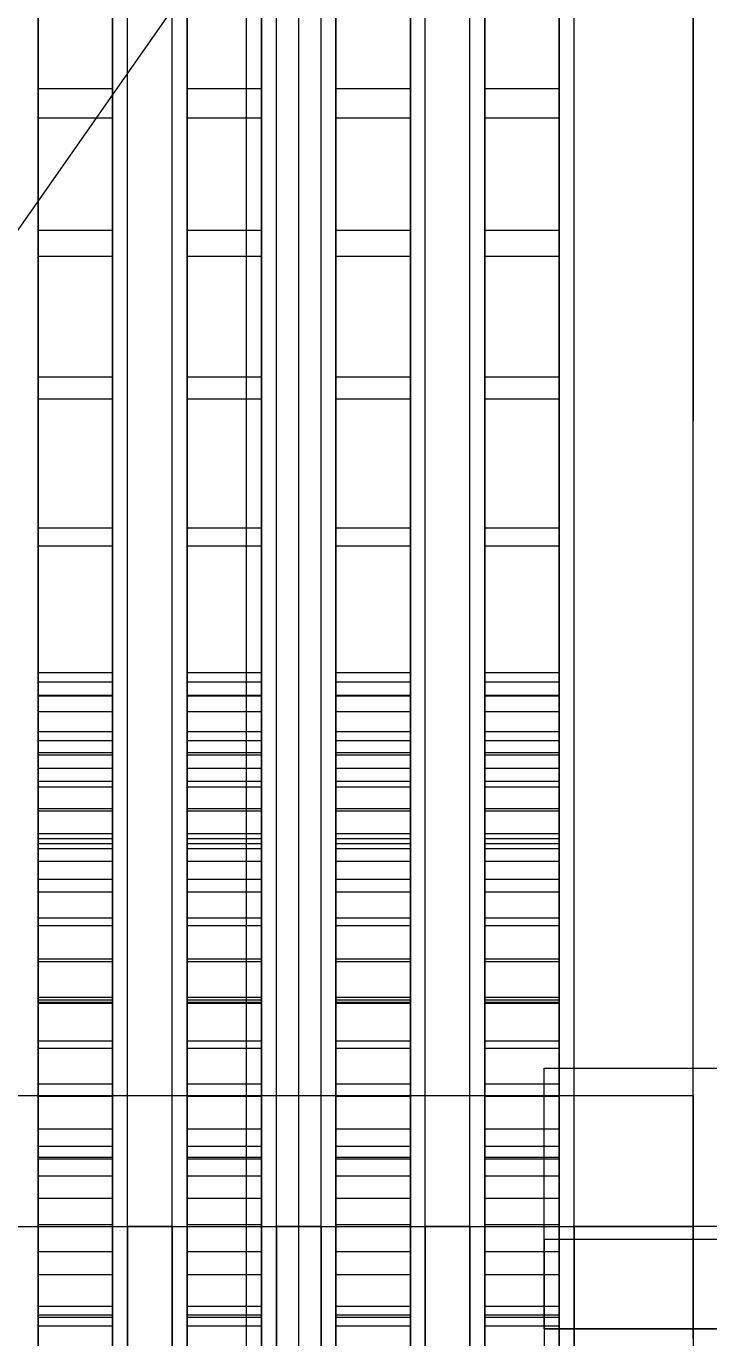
# Model space of a CAD drawing. Header units: millimetres. Extents: x -1970 to 59977, y -50268 to 6837.
# Drawn here: x -1599.6 to -1507.9, y -34345 to -34168.6 of the extents above; entities that cross this region are included whole.
import ezdxf

# ---------------------------------------------------------------- set-up
doc = ezdxf.new("R2010")
doc.units = ezdxf.units.MM
for name, color, linetype, lineweight in [('COTAS_O', 1, 'Continuous', 0), ('frontal_briquetadora', 7, 'Continuous', 0), ('frontal_C03', 7, 'Continuous', 0), ('frontal_tolva', 7, 'Continuous', 0)]:
    doc.layers.add(name, color=color, linetype=linetype, lineweight=lineweight)
doc.dimstyles.new('R19_100', dxfattribs={"dimtxt": 250, "dimasz": 150, "dimexe": 150, "dimexo": 80, "dimgap": 100, "dimtad": 1, "dimtih": 1, "dimtoh": 1, "dimdsep": 46, "dimcen": 0.09, "dimadec": 0, "dimazin": 0, "dimtfac": 1, "dimtdec": 4, "dimtofl": 0, "dimtmove": 0, "dimatfit": 3, "dimfxl": 1, "dimtolj": 1, "dimtzin": 0, "dimarcsym": 0})

# ---------------------------------------------------------------- blocks, each defined once
blk = doc.blocks.new('*D38')
at = {"layer": 'COTAS_O', "color": 0, "lineweight": -2, "transparency": 16777216}
for p, q in [((-1645, -31700), (-875, -31700)), ((-1025, -34250), (-1025, -31850)), ((-1645, -34400), (-875, -34400))]:
    blk.add_line(p, q, dxfattribs=at)
at = {"layer": 'COTAS_O', "color": 0, "transparency": 16777216}
for points in [[(-1050, -31850), (-1000, -31850), (-1025, -31700)], [(-1050, -34250), (-1000, -34250), (-1025, -34400)]]:
    blk.add_solid(points, dxfattribs=at)
at = {"layer": 'Defpoints', "color": 0, "transparency": 16777216}
for p in [(-1725, -31700), (-1025, -31700), (-1725, -34400)]:
    blk.add_point(p, dxfattribs=at)
blk = doc.blocks.new('*D39')
at = {"layer": 'COTAS_O', "color": 0, "lineweight": -2, "transparency": 16777216}
for p, q in [((-1725, -34320), (-1725, -33550)), ((1725, -34320), (1725, -33550)), ((-1575, -33700), (1575, -33700))]:
    blk.add_line(p, q, dxfattribs=at)
at = {"layer": 'COTAS_O', "color": 0, "transparency": 16777216}
for points in [[(-1575, -33675), (-1575, -33725), (-1725, -33700)], [(1575, -33675), (1575, -33725), (1725, -33700)]]:
    blk.add_solid(points, dxfattribs=at)
at = {"layer": 'Defpoints', "color": 0, "transparency": 16777216}
for p in [(1725, -33700), (-1725, -34400), (1725, -34400)]:
    blk.add_point(p, dxfattribs=at)

msp = doc.modelspace()

# ---------------------------------------------------------------- linework, layer by layer
at = {"layer": 'frontal_briquetadora'}
for p, q in [((-1598, -34255.522), (-1598, -34023.687)), ((-1588, -34255.522), (-1588, -34023.687)), ((-1578, -34255.522), (-1578, -34023.687)), ((-1568, -34255.522), (-1568, -34023.687)), ((-1558, -34255.522), (-1558, -34023.687)), ((-1548, -34255.522), (-1548, -34023.687)), ((-1538, -34255.522), (-1538, -34023.687)), ((-1528, -34255.522), (-1528, -34023.687)), ((-1598, -34263.452), (-1598, -34031.618)), ((-1588, -34263.452), (-1588, -34031.618)), ((-1578, -34263.452), (-1578, -34031.618)), ((-1568, -34263.452), (-1568, -34031.618)), ((-1558, -34263.452), (-1558, -34031.618)), ((-1548, -34263.452), (-1548, -34031.618)), ((-1538, -34263.452), (-1538, -34031.618)), ((-1528, -34263.452), (-1528, -34031.618)), ((-1510, -34152.465), (-1510, -34172.186)), ((-1598, -34158.675), (-1598, -34176.998)), ((-1588, -34158.675), (-1588, -34176.998)), ((-1578, -34158.675), (-1578, -34176.998)), ((-1568, -34158.675), (-1568, -34176.998)), ((-1558, -34158.675), (-1558, -34176.998)), ((-1548, -34158.675), (-1548, -34176.998)), ((-1538, -34158.675), (-1538, -34176.998)), ((-1528, -34158.675), (-1528, -34176.998)), ((-1586, -34177.878), (-1586, -34160.884)), ((-1580, -34177.878), (-1580, -34160.884)), ((-1566, -34177.878), (-1566, -34160.884)), ((-1560, -34177.878), (-1560, -34160.884)), ((-1546, -34177.878), (-1546, -34160.884)), ((-1540, -34177.878), (-1540, -34160.884)), ((-1526, -34177.878), (-1526, -34160.884)), ((-1510, -34177.878), (-1510, -34160.884)), ((-1598, -34163.111), (-1598, -34180.96)), ((-1588, -34163.111), (-1588, -34180.96)), ((-1578, -34163.111), (-1578, -34180.96)), ((-1568, -34163.111), (-1568, -34180.96)), ((-1558, -34163.111), (-1558, -34180.96)), ((-1548, -34163.111), (-1548, -34180.96)), ((-1538, -34163.111), (-1538, -34180.96)), ((-1528, -34163.111), (-1528, -34180.96)), ((-1586, -34180), (-1586, -34163.329)), ((-1580, -34180), (-1580, -34163.329)), ((-1566, -34180), (-1566, -34163.329)), ((-1560, -34180), (-1560, -34163.329)), ((-1546, -34180), (-1546, -34163.329)), ((-1540, -34180), (-1540, -34163.329)), ((-1526, -34180), (-1526, -34163.329)), ((-1510, -34172.186), (-1510, -34190.31)), ((-1598, -34176.998), (-1598, -34196.065)), ((-1598, -34176.998), (-1588, -34176.998)), ((-1588, -34176.998), (-1588, -34196.065)), ((-1578, -34176.998), (-1578, -34196.065)), ((-1578, -34176.998), (-1568, -34176.998)), ((-1568, -34176.998), (-1568, -34196.065)), ((-1558, -34176.998), (-1558, -34196.065)), ((-1558, -34176.998), (-1548, -34176.998)), ((-1548, -34176.998), (-1548, -34196.065)), ((-1538, -34176.998), (-1538, -34196.065)), ((-1538, -34176.998), (-1528, -34176.998)), ((-1528, -34176.998), (-1528, -34196.065)), ((-1586, -34195.496), (-1586, -34177.878)), ((-1580, -34195.496), (-1580, -34177.878)), ((-1566, -34195.496), (-1566, -34177.878)), ((-1560, -34195.496), (-1560, -34177.878)), ((-1546, -34195.496), (-1546, -34177.878)), ((-1540, -34195.496), (-1540, -34177.878)), ((-1526, -34195.496), (-1526, -34177.878)), ((-1510, -34195.496), (-1510, -34177.878)), ((-1586, -34197.313), (-1586, -34180)), ((-1580, -34197.313), (-1580, -34180)), ((-1566, -34197.313), (-1566, -34180)), ((-1560, -34197.313), (-1560, -34180)), ((-1546, -34197.313), (-1546, -34180)), ((-1540, -34197.313), (-1540, -34180)), ((-1526, -34197.313), (-1526, -34180)), ((-1598, -34180.96), (-1598, -34199.532)), ((-1598, -34180.96), (-1588, -34180.96)), ((-1588, -34180.96), (-1588, -34199.532)), ((-1578, -34180.96), (-1578, -34199.532)), ((-1578, -34180.96), (-1568, -34180.96)), ((-1568, -34180.96), (-1568, -34199.532)), ((-1558, -34180.96), (-1558, -34199.532)), ((-1558, -34180.96), (-1548, -34180.96)), ((-1548, -34180.96), (-1548, -34199.532)), ((-1538, -34180.96), (-1538, -34199.532)), ((-1538, -34180.96), (-1528, -34180.96)), ((-1528, -34180.96), (-1528, -34199.532)), ((-1510, -34190.31), (-1510, -34205.367)), ((-1598, -34196.065), (-1598, -34215.781)), ((-1598, -34196.065), (-1588, -34196.065)), ((-1588, -34196.065), (-1588, -34215.781)), ((-1586, -34213.667), (-1586, -34195.496)), ((-1580, -34213.667), (-1580, -34195.496)), ((-1578, -34196.065), (-1578, -34215.781)), ((-1578, -34196.065), (-1568, -34196.065)), ((-1568, -34196.065), (-1568, -34215.781)), ((-1566, -34213.667), (-1566, -34195.496)), ((-1560, -34213.667), (-1560, -34195.496)), ((-1558, -34196.065), (-1558, -34215.781)), ((-1558, -34196.065), (-1548, -34196.065)), ((-1548, -34196.065), (-1548, -34215.781)), ((-1546, -34213.667), (-1546, -34195.496)), ((-1540, -34213.667), (-1540, -34195.496)), ((-1538, -34196.065), (-1538, -34215.781)), ((-1538, -34196.065), (-1528, -34196.065)), ((-1528, -34196.065), (-1528, -34215.781)), ((-1526, -34213.667), (-1526, -34195.496)), ((-1510, -34213.667), (-1510, -34195.496)), ((-1586, -34215.195), (-1586, -34197.313)), ((-1580, -34215.195), (-1580, -34197.313)), ((-1566, -34215.195), (-1566, -34197.313)), ((-1560, -34215.195), (-1560, -34197.313)), ((-1546, -34215.195), (-1546, -34197.313)), ((-1540, -34215.195), (-1540, -34197.313)), ((-1526, -34215.195), (-1526, -34197.313)), ((-1598, -34199.532), (-1598, -34218.738)), ((-1598, -34199.532), (-1588, -34199.532)), ((-1588, -34199.532), (-1588, -34218.738)), ((-1578, -34199.532), (-1578, -34218.738)), ((-1578, -34199.532), (-1568, -34199.532)), ((-1568, -34199.532), (-1568, -34218.738)), ((-1558, -34199.532), (-1558, -34218.738)), ((-1558, -34199.532), (-1548, -34199.532)), ((-1548, -34199.532), (-1548, -34218.738)), ((-1538, -34199.532), (-1538, -34218.738)), ((-1538, -34199.532), (-1528, -34199.532)), ((-1528, -34199.532), (-1528, -34218.738)), ((-1510, -34205.367), (-1510, -34216.139)), ((-1586, -34232.316), (-1586, -34213.667)), ((-1580, -34232.316), (-1580, -34213.667)), ((-1566, -34232.316), (-1566, -34213.667)), ((-1560, -34232.316), (-1560, -34213.667)), ((-1546, -34232.316), (-1546, -34213.667)), ((-1540, -34232.316), (-1540, -34213.667)), ((-1526, -34232.316), (-1526, -34213.667)), ((-1510, -34232.316), (-1510, -34213.667)), ((-1598, -34215.781), (-1598, -34236.052)), ((-1598, -34215.781), (-1588, -34215.781)), ((-1588, -34215.781), (-1588, -34236.052)), ((-1586, -34233.568), (-1586, -34215.195)), ((-1580, -34233.568), (-1580, -34215.195)), ((-1578, -34215.781), (-1578, -34236.052)), ((-1578, -34215.781), (-1568, -34215.781)), ((-1568, -34215.781), (-1568, -34236.052)), ((-1566, -34233.568), (-1566, -34215.195)), ((-1560, -34233.568), (-1560, -34215.195)), ((-1558, -34215.781), (-1558, -34236.052)), ((-1558, -34215.781), (-1548, -34215.781)), ((-1548, -34215.781), (-1548, -34236.052)), ((-1546, -34233.568), (-1546, -34215.195)), ((-1540, -34233.568), (-1540, -34215.195)), ((-1538, -34215.781), (-1538, -34236.052)), ((-1538, -34215.781), (-1528, -34215.781)), ((-1528, -34215.781), (-1528, -34236.052)), ((-1526, -34233.568), (-1526, -34215.195)), ((-1510, -34216.139), (-1510, -34221.752)), ((-1598, -34218.738), (-1598, -34238.484)), ((-1598, -34218.738), (-1588, -34218.738)), ((-1588, -34218.738), (-1588, -34238.484)), ((-1578, -34218.738), (-1578, -34238.484)), ((-1578, -34218.738), (-1568, -34218.738)), ((-1568, -34218.738), (-1568, -34238.484)), ((-1558, -34218.738), (-1558, -34238.484)), ((-1558, -34218.738), (-1548, -34218.738)), ((-1548, -34218.738), (-1548, -34238.484)), ((-1538, -34218.738), (-1538, -34238.484)), ((-1538, -34218.738), (-1528, -34218.738)), ((-1528, -34218.738), (-1528, -34238.484)), ((-1510, -34229.008), (-1510, -34225.448)), ((-1510, -34236.008), (-1510, -34229.008)), ((-1586, -34251.367), (-1586, -34232.316)), ((-1586, -34252.354), (-1586, -34233.568)), ((-1580, -34251.367), (-1580, -34232.316)), ((-1580, -34252.354), (-1580, -34233.568)), ((-1566, -34251.367), (-1566, -34232.316)), ((-1566, -34252.354), (-1566, -34233.568)), ((-1560, -34251.367), (-1560, -34232.316)), ((-1560, -34252.354), (-1560, -34233.568)), ((-1546, -34251.367), (-1546, -34232.316)), ((-1546, -34252.354), (-1546, -34233.568)), ((-1540, -34251.367), (-1540, -34232.316)), ((-1540, -34252.354), (-1540, -34233.568)), ((-1526, -34251.367), (-1526, -34232.316)), ((-1526, -34252.354), (-1526, -34233.568)), ((-1510, -34251.367), (-1510, -34232.316)), ((-1598, -34236.052), (-1598, -34256.779)), ((-1598, -34236.052), (-1588, -34236.052)), ((-1588, -34236.052), (-1588, -34256.779)), ((-1578, -34236.052), (-1578, -34256.779)), ((-1578, -34236.052), (-1568, -34236.052)), ((-1568, -34236.052), (-1568, -34256.779)), ((-1558, -34236.052), (-1558, -34256.779)), ((-1558, -34236.052), (-1548, -34236.052)), ((-1548, -34236.052), (-1548, -34256.779)), ((-1538, -34236.052), (-1538, -34256.779)), ((-1538, -34236.052), (-1528, -34236.052)), ((-1528, -34236.052), (-1528, -34256.779)), ((-1510, -34246.208), (-1510, -34236.008)), ((-1598, -34238.484), (-1598, -34258.674)), ((-1598, -34238.484), (-1588, -34238.484)), ((-1588, -34238.484), (-1588, -34258.674)), ((-1578, -34238.484), (-1578, -34258.674)), ((-1578, -34238.484), (-1568, -34238.484)), ((-1568, -34238.484), (-1568, -34258.674)), ((-1558, -34238.484), (-1558, -34258.674)), ((-1558, -34238.484), (-1548, -34238.484)), ((-1548, -34238.484), (-1548, -34258.674)), ((-1538, -34238.484), (-1538, -34258.674)), ((-1538, -34238.484), (-1528, -34238.484)), ((-1528, -34238.484), (-1528, -34258.674)), ((-1510, -34259.262), (-1510, -34246.208)), ((-1586, -34270.741), (-1586, -34251.367)), ((-1586, -34271.473), (-1586, -34252.354)), ((-1580, -34270.741), (-1580, -34251.367)), ((-1580, -34271.473), (-1580, -34252.354)), ((-1566, -34270.741), (-1566, -34251.367)), ((-1566, -34271.473), (-1566, -34252.354)), ((-1560, -34270.741), (-1560, -34251.367)), ((-1560, -34271.473), (-1560, -34252.354)), ((-1546, -34270.741), (-1546, -34251.367)), ((-1546, -34271.473), (-1546, -34252.354)), ((-1540, -34270.741), (-1540, -34251.367)), ((-1540, -34271.473), (-1540, -34252.354)), ((-1526, -34270.741), (-1526, -34251.367)), ((-1526, -34271.473), (-1526, -34252.354)), ((-1510, -34270.741), (-1510, -34251.367)), ((-1586, -34256.659), (-1586, -34253.764)), ((-1580, -34256.659), (-1580, -34253.764)), ((-1566, -34256.659), (-1566, -34253.764)), ((-1560, -34256.659), (-1560, -34253.764)), ((-1546, -34256.659), (-1546, -34253.764)), ((-1540, -34256.659), (-1540, -34253.764)), ((-1526, -34256.659), (-1526, -34253.764)), ((-1510, -34256.659), (-1510, -34253.764)), ((-1598, -34256.8), (-1598, -34255.522)), ((-1598, -34255.522), (-1588, -34255.522)), ((-1588, -34256.8), (-1588, -34255.522)), ((-1578, -34256.8), (-1578, -34255.522)), ((-1578, -34255.522), (-1568, -34255.522)), ((-1568, -34256.8), (-1568, -34255.522)), ((-1558, -34256.8), (-1558, -34255.522)), ((-1558, -34255.522), (-1548, -34255.522)), ((-1548, -34256.8), (-1548, -34255.522)), ((-1538, -34256.8), (-1538, -34255.522)), ((-1538, -34255.522), (-1528, -34255.522)), ((-1528, -34256.8), (-1528, -34255.522)), ((-1598, -34256.779), (-1598, -34277.861)), ((-1598, -34256.779), (-1588, -34256.779)), ((-1598, -34258.552), (-1598, -34256.8)), ((-1598, -34256.8), (-1588, -34256.8)), ((-1588, -34256.779), (-1588, -34277.861)), ((-1588, -34258.552), (-1588, -34256.8)), ((-1586, -34262.386), (-1586, -34256.659)), ((-1580, -34262.386), (-1580, -34256.659)), ((-1578, -34256.779), (-1578, -34277.861)), ((-1578, -34256.779), (-1568, -34256.779)), ((-1578, -34258.552), (-1578, -34256.8)), ((-1578, -34256.8), (-1568, -34256.8)), ((-1568, -34256.779), (-1568, -34277.861)), ((-1568, -34258.552), (-1568, -34256.8)), ((-1566, -34262.386), (-1566, -34256.659)), ((-1560, -34262.386), (-1560, -34256.659)), ((-1558, -34256.779), (-1558, -34277.861)), ((-1558, -34256.779), (-1548, -34256.779)), ((-1558, -34258.552), (-1558, -34256.8)), ((-1558, -34256.8), (-1548, -34256.8)), ((-1548, -34256.779), (-1548, -34277.861)), ((-1548, -34258.552), (-1548, -34256.8)), ((-1546, -34262.386), (-1546, -34256.659)), ((-1540, -34262.386), (-1540, -34256.659)), ((-1538, -34256.779), (-1538, -34277.861)), ((-1538, -34256.779), (-1528, -34256.779)), ((-1538, -34258.552), (-1538, -34256.8)), ((-1538, -34256.8), (-1528, -34256.8)), ((-1528, -34256.779), (-1528, -34277.861)), ((-1528, -34258.552), (-1528, -34256.8)), ((-1526, -34262.386), (-1526, -34256.659)), ((-1510, -34262.386), (-1510, -34256.659)), ((-1598, -34260.772), (-1598, -34258.552)), ((-1598, -34258.552), (-1588, -34258.552)), ((-1598, -34258.674), (-1598, -34279.211)), ((-1598, -34258.674), (-1588, -34258.674)), ((-1588, -34260.772), (-1588, -34258.552)), ((-1588, -34258.674), (-1588, -34279.211)), ((-1578, -34260.772), (-1578, -34258.552)), ((-1578, -34258.552), (-1568, -34258.552)), ((-1578, -34258.674), (-1578, -34279.211)), ((-1578, -34258.674), (-1568, -34258.674)), ((-1568, -34260.772), (-1568, -34258.552)), ((-1568, -34258.674), (-1568, -34279.211)), ((-1558, -34260.772), (-1558, -34258.552)), ((-1558, -34258.552), (-1548, -34258.552)), ((-1558, -34258.674), (-1558, -34279.211)), ((-1558, -34258.674), (-1548, -34258.674)), ((-1548, -34260.772), (-1548, -34258.552)), ((-1548, -34258.674), (-1548, -34279.211)), ((-1538, -34260.772), (-1538, -34258.552)), ((-1538, -34258.552), (-1528, -34258.552)), ((-1538, -34258.674), (-1538, -34279.211)), ((-1538, -34258.674), (-1528, -34258.674)), ((-1528, -34260.772), (-1528, -34258.552)), ((-1528, -34258.674), (-1528, -34279.211)), ((-1510, -34274.725), (-1510, -34259.262)), ((-1598, -34263.45), (-1598, -34260.772)), ((-1598, -34260.772), (-1588, -34260.772)), ((-1588, -34263.45), (-1588, -34260.772)), ((-1578, -34263.45), (-1578, -34260.772)), ((-1578, -34260.772), (-1568, -34260.772)), ((-1568, -34263.45), (-1568, -34260.772)), ((-1558, -34263.45), (-1558, -34260.772)), ((-1558, -34260.772), (-1548, -34260.772)), ((-1548, -34263.45), (-1548, -34260.772)), ((-1538, -34263.45), (-1538, -34260.772)), ((-1538, -34260.772), (-1528, -34260.772)), ((-1528, -34263.45), (-1528, -34260.772)), ((-1510, -34266.326), (-1510, -34260.713)), ((-1598, -34266.579), (-1598, -34263.45)), ((-1598, -34263.45), (-1588, -34263.45)), ((-1598, -34264.651), (-1598, -34263.452)), ((-1588, -34266.579), (-1588, -34263.45)), ((-1588, -34264.651), (-1588, -34263.452)), ((-1586, -34270.817), (-1586, -34262.386)), ((-1580, -34270.817), (-1580, -34262.386)), ((-1578, -34266.579), (-1578, -34263.45)), ((-1578, -34263.45), (-1568, -34263.45)), ((-1578, -34264.651), (-1578, -34263.452)), ((-1568, -34266.579), (-1568, -34263.45)), ((-1568, -34264.651), (-1568, -34263.452)), ((-1566, -34270.817), (-1566, -34262.386)), ((-1560, -34270.817), (-1560, -34262.386)), ((-1558, -34266.579), (-1558, -34263.45)), ((-1558, -34263.45), (-1548, -34263.45)), ((-1558, -34264.651), (-1558, -34263.452)), ((-1548, -34266.579), (-1548, -34263.45)), ((-1548, -34264.651), (-1548, -34263.452)), ((-1546, -34270.817), (-1546, -34262.386)), ((-1540, -34270.817), (-1540, -34262.386)), ((-1538, -34266.579), (-1538, -34263.45)), ((-1538, -34263.45), (-1528, -34263.45)), ((-1538, -34264.651), (-1538, -34263.452)), ((-1528, -34266.579), (-1528, -34263.45)), ((-1528, -34264.651), (-1528, -34263.452)), ((-1526, -34270.817), (-1526, -34262.386)), ((-1510, -34270.817), (-1510, -34262.386)), ((-1598, -34266.294), (-1598, -34264.651)), ((-1598, -34264.651), (-1588, -34264.651)), ((-1588, -34266.294), (-1588, -34264.651)), ((-1586, -34267.072), (-1586, -34263.81)), ((-1580, -34267.072), (-1580, -34263.81)), ((-1578, -34266.294), (-1578, -34264.651)), ((-1578, -34264.651), (-1568, -34264.651)), ((-1568, -34266.294), (-1568, -34264.651)), ((-1566, -34267.072), (-1566, -34263.81)), ((-1560, -34267.072), (-1560, -34263.81)), ((-1558, -34266.294), (-1558, -34264.651)), ((-1558, -34264.651), (-1548, -34264.651)), ((-1548, -34266.294), (-1548, -34264.651)), ((-1546, -34267.072), (-1546, -34263.81)), ((-1540, -34267.072), (-1540, -34263.81)), ((-1538, -34266.294), (-1538, -34264.651)), ((-1538, -34264.651), (-1528, -34264.651)), ((-1528, -34266.294), (-1528, -34264.651)), ((-1526, -34267.072), (-1526, -34263.81)), ((-1598, -34268.376), (-1598, -34266.294)), ((-1598, -34266.294), (-1588, -34266.294)), ((-1598, -34270.144), (-1598, -34266.579)), ((-1598, -34266.579), (-1588, -34266.579)), ((-1588, -34268.376), (-1588, -34266.294)), ((-1588, -34270.144), (-1588, -34266.579)), ((-1586, -34273.507), (-1586, -34267.072)), ((-1580, -34273.507), (-1580, -34267.072)), ((-1578, -34268.376), (-1578, -34266.294)), ((-1578, -34266.294), (-1568, -34266.294)), ((-1578, -34270.144), (-1578, -34266.579)), ((-1578, -34266.579), (-1568, -34266.579)), ((-1568, -34268.376), (-1568, -34266.294)), ((-1568, -34270.144), (-1568, -34266.579)), ((-1566, -34273.507), (-1566, -34267.072)), ((-1560, -34273.507), (-1560, -34267.072)), ((-1558, -34268.376), (-1558, -34266.294)), ((-1558, -34266.294), (-1548, -34266.294)), ((-1558, -34270.144), (-1558, -34266.579)), ((-1558, -34266.579), (-1548, -34266.579)), ((-1548, -34268.376), (-1548, -34266.294)), ((-1548, -34270.144), (-1548, -34266.579)), ((-1546, -34273.507), (-1546, -34267.072)), ((-1540, -34273.507), (-1540, -34267.072)), ((-1538, -34268.376), (-1538, -34266.294)), ((-1538, -34266.294), (-1528, -34266.294)), ((-1538, -34270.144), (-1538, -34266.579)), ((-1538, -34266.579), (-1528, -34266.579)), ((-1528, -34268.376), (-1528, -34266.294)), ((-1528, -34270.144), (-1528, -34266.579)), ((-1526, -34273.507), (-1526, -34267.072)), ((-1510, -34277.098), (-1510, -34266.326)), ((-1598, -34270.889), (-1598, -34268.376)), ((-1598, -34268.376), (-1588, -34268.376)), ((-1588, -34270.889), (-1588, -34268.376)), ((-1578, -34270.889), (-1578, -34268.376)), ((-1578, -34268.376), (-1568, -34268.376)), ((-1568, -34270.889), (-1568, -34268.376)), ((-1558, -34270.889), (-1558, -34268.376)), ((-1558, -34268.376), (-1548, -34268.376)), ((-1548, -34270.889), (-1548, -34268.376)), ((-1538, -34270.889), (-1538, -34268.376)), ((-1538, -34268.376), (-1528, -34268.376)), ((-1528, -34270.889), (-1528, -34268.376)), ((-1598, -34274.134), (-1598, -34270.144)), ((-1598, -34270.144), (-1588, -34270.144)), ((-1588, -34274.134), (-1588, -34270.144)), ((-1578, -34274.134), (-1578, -34270.144)), ((-1578, -34270.144), (-1568, -34270.144)), ((-1568, -34274.134), (-1568, -34270.144)), ((-1558, -34274.134), (-1558, -34270.144)), ((-1558, -34270.144), (-1548, -34270.144)), ((-1548, -34274.134), (-1548, -34270.144)), ((-1538, -34274.134), (-1538, -34270.144)), ((-1538, -34270.144), (-1528, -34270.144)), ((-1528, -34274.134), (-1528, -34270.144)), ((-1598, -34273.823), (-1598, -34270.889)), ((-1598, -34270.889), (-1588, -34270.889)), ((-1588, -34273.823), (-1588, -34270.889)), ((-1586, -34290.358), (-1586, -34270.741)), ((-1586, -34281.762), (-1586, -34270.817)), ((-1586, -34290.842), (-1586, -34271.473)), ((-1580, -34290.358), (-1580, -34270.741)), ((-1580, -34281.762), (-1580, -34270.817)), ((-1580, -34290.842), (-1580, -34271.473)), ((-1578, -34273.823), (-1578, -34270.889)), ((-1578, -34270.889), (-1568, -34270.889)), ((-1568, -34273.823), (-1568, -34270.889)), ((-1566, -34290.358), (-1566, -34270.741)), ((-1566, -34281.762), (-1566, -34270.817)), ((-1566, -34290.842), (-1566, -34271.473)), ((-1560, -34290.358), (-1560, -34270.741)), ((-1560, -34281.762), (-1560, -34270.817)), ((-1560, -34290.842), (-1560, -34271.473)), ((-1558, -34273.823), (-1558, -34270.889)), ((-1558, -34270.889), (-1548, -34270.889)), ((-1548, -34273.823), (-1548, -34270.889)), ((-1546, -34290.358), (-1546, -34270.741)), ((-1546, -34281.762), (-1546, -34270.817)), ((-1546, -34290.842), (-1546, -34271.473)), ((-1540, -34290.358), (-1540, -34270.741)), ((-1540, -34281.762), (-1540, -34270.817)), ((-1540, -34290.842), (-1540, -34271.473)), ((-1538, -34273.823), (-1538, -34270.889)), ((-1538, -34270.889), (-1528, -34270.889)), ((-1528, -34273.823), (-1528, -34270.889)), ((-1526, -34290.358), (-1526, -34270.741)), ((-1526, -34281.762), (-1526, -34270.817)), ((-1526, -34290.842), (-1526, -34271.473)), ((-1510, -34290.358), (-1510, -34270.741)), ((-1510, -34281.762), (-1510, -34270.817)), ((-1598, -34277.168), (-1598, -34273.823)), ((-1598, -34273.823), (-1588, -34273.823)), ((-1598, -34278.533), (-1598, -34274.134)), ((-1598, -34274.134), (-1588, -34274.134)), ((-1588, -34277.168), (-1588, -34273.823)), ((-1588, -34278.533), (-1588, -34274.134)), ((-1586, -34282.94), (-1586, -34273.507)), ((-1580, -34282.94), (-1580, -34273.507)), ((-1578, -34277.168), (-1578, -34273.823)), ((-1578, -34273.823), (-1568, -34273.823)), ((-1578, -34278.533), (-1578, -34274.134)), ((-1578, -34274.134), (-1568, -34274.134)), ((-1568, -34277.168), (-1568, -34273.823)), ((-1568, -34278.533), (-1568, -34274.134)), ((-1566, -34282.94), (-1566, -34273.507)), ((-1560, -34282.94), (-1560, -34273.507)), ((-1558, -34277.168), (-1558, -34273.823)), ((-1558, -34273.823), (-1548, -34273.823)), ((-1558, -34278.533), (-1558, -34274.134)), ((-1558, -34274.134), (-1548, -34274.134)), ((-1548, -34277.168), (-1548, -34273.823)), ((-1548, -34278.533), (-1548, -34274.134)), ((-1546, -34282.94), (-1546, -34273.507)), ((-1540, -34282.94), (-1540, -34273.507)), ((-1538, -34277.168), (-1538, -34273.823)), ((-1538, -34273.823), (-1528, -34273.823)), ((-1538, -34278.533), (-1538, -34274.134)), ((-1538, -34274.134), (-1528, -34274.134)), ((-1528, -34277.168), (-1528, -34273.823)), ((-1528, -34278.533), (-1528, -34274.134)), ((-1526, -34282.94), (-1526, -34273.507)), ((-1510, -34292.07), (-1510, -34274.725)), ((-1598, -34280.91), (-1598, -34277.168)), ((-1598, -34277.168), (-1588, -34277.168)), ((-1588, -34280.91), (-1588, -34277.168)), ((-1578, -34280.91), (-1578, -34277.168)), ((-1578, -34277.168), (-1568, -34277.168)), ((-1568, -34280.91), (-1568, -34277.168)), ((-1558, -34280.91), (-1558, -34277.168)), ((-1558, -34277.168), (-1548, -34277.168)), ((-1548, -34280.91), (-1548, -34277.168)), ((-1538, -34280.91), (-1538, -34277.168)), ((-1538, -34277.168), (-1528, -34277.168)), ((-1528, -34280.91), (-1528, -34277.168)), ((-1510, -34292.155), (-1510, -34277.098)), ((-1598, -34277.861), (-1598, -34299.197)), ((-1598, -34277.861), (-1588, -34277.861)), ((-1598, -34283.325), (-1598, -34278.533)), ((-1598, -34278.533), (-1588, -34278.533)), ((-1598, -34279.211), (-1598, -34299.994)), ((-1598, -34279.211), (-1588, -34279.211)), ((-1588, -34277.861), (-1588, -34299.197)), ((-1588, -34283.325), (-1588, -34278.533)), ((-1588, -34279.211), (-1588, -34299.994)), ((-1578, -34277.861), (-1578, -34299.197)), ((-1578, -34277.861), (-1568, -34277.861)), ((-1578, -34283.325), (-1578, -34278.533)), ((-1578, -34278.533), (-1568, -34278.533)), ((-1578, -34279.211), (-1578, -34299.994)), ((-1578, -34279.211), (-1568, -34279.211)), ((-1568, -34277.861), (-1568, -34299.197)), ((-1568, -34283.325), (-1568, -34278.533)), ((-1568, -34279.211), (-1568, -34299.994)), ((-1558, -34277.861), (-1558, -34299.197)), ((-1558, -34277.861), (-1548, -34277.861)), ((-1558, -34283.325), (-1558, -34278.533)), ((-1558, -34278.533), (-1548, -34278.533)), ((-1558, -34279.211), (-1558, -34299.994)), ((-1558, -34279.211), (-1548, -34279.211)), ((-1548, -34277.861), (-1548, -34299.197)), ((-1548, -34283.325), (-1548, -34278.533)), ((-1548, -34279.211), (-1548, -34299.994)), ((-1538, -34277.861), (-1538, -34299.197)), ((-1538, -34277.861), (-1528, -34277.861)), ((-1538, -34283.325), (-1538, -34278.533)), ((-1538, -34278.533), (-1528, -34278.533)), ((-1538, -34279.211), (-1538, -34299.994)), ((-1538, -34279.211), (-1528, -34279.211)), ((-1528, -34277.861), (-1528, -34299.197)), ((-1528, -34283.325), (-1528, -34278.533)), ((-1528, -34279.211), (-1528, -34299.994)), ((-1598, -34285.036), (-1598, -34280.91)), ((-1598, -34280.91), (-1588, -34280.91)), ((-1588, -34285.036), (-1588, -34280.91)), ((-1578, -34285.036), (-1578, -34280.91)), ((-1578, -34280.91), (-1568, -34280.91)), ((-1568, -34285.036), (-1568, -34280.91)), ((-1558, -34285.036), (-1558, -34280.91)), ((-1558, -34280.91), (-1548, -34280.91)), ((-1548, -34285.036), (-1548, -34280.91)), ((-1538, -34285.036), (-1538, -34280.91)), ((-1538, -34280.91), (-1528, -34280.91)), ((-1528, -34285.036), (-1528, -34280.91)), ((-1586, -34294.978), (-1586, -34281.762)), ((-1586, -34295.113), (-1586, -34282.94)), ((-1580, -34294.978), (-1580, -34281.762)), ((-1580, -34295.113), (-1580, -34282.94)), ((-1566, -34294.978), (-1566, -34281.762)), ((-1566, -34295.113), (-1566, -34282.94)), ((-1560, -34294.978), (-1560, -34281.762)), ((-1560, -34295.113), (-1560, -34282.94)), ((-1546, -34294.978), (-1546, -34281.762)), ((-1546, -34295.113), (-1546, -34282.94)), ((-1540, -34294.978), (-1540, -34281.762)), ((-1540, -34295.113), (-1540, -34282.94)), ((-1526, -34294.978), (-1526, -34281.762)), ((-1526, -34295.113), (-1526, -34282.94)), ((-1510, -34294.978), (-1510, -34281.762)), ((-1598, -34288.491), (-1598, -34283.325)), ((-1598, -34283.325), (-1588, -34283.325)), ((-1588, -34288.491), (-1588, -34283.325)), ((-1578, -34288.491), (-1578, -34283.325)), ((-1578, -34283.325), (-1568, -34283.325)), ((-1568, -34288.491), (-1568, -34283.325)), ((-1558, -34288.491), (-1558, -34283.325)), ((-1558, -34283.325), (-1548, -34283.325)), ((-1548, -34288.491), (-1548, -34283.325)), ((-1538, -34288.491), (-1538, -34283.325)), ((-1538, -34283.325), (-1528, -34283.325)), ((-1528, -34288.491), (-1528, -34283.325)), ((-1598, -34289.531), (-1598, -34285.036)), ((-1598, -34285.036), (-1588, -34285.036)), ((-1588, -34289.531), (-1588, -34285.036)), ((-1578, -34289.531), (-1578, -34285.036)), ((-1578, -34285.036), (-1568, -34285.036)), ((-1568, -34289.531), (-1568, -34285.036)), ((-1558, -34289.531), (-1558, -34285.036)), ((-1558, -34285.036), (-1548, -34285.036)), ((-1548, -34289.531), (-1548, -34285.036)), ((-1538, -34289.531), (-1538, -34285.036)), ((-1538, -34285.036), (-1528, -34285.036)), ((-1528, -34289.531), (-1528, -34285.036)), ((-1598, -34294.013), (-1598, -34288.491)), ((-1598, -34288.491), (-1588, -34288.491)), ((-1598, -34294.377), (-1598, -34289.531)), ((-1598, -34289.531), (-1588, -34289.531)), ((-1588, -34294.013), (-1588, -34288.491)), ((-1588, -34294.377), (-1588, -34289.531)), ((-1578, -34294.013), (-1578, -34288.491)), ((-1578, -34288.491), (-1568, -34288.491)), ((-1578, -34294.377), (-1578, -34289.531)), ((-1578, -34289.531), (-1568, -34289.531)), ((-1568, -34294.013), (-1568, -34288.491)), ((-1568, -34294.377), (-1568, -34289.531)), ((-1558, -34294.013), (-1558, -34288.491)), ((-1558, -34288.491), (-1548, -34288.491)), ((-1558, -34294.377), (-1558, -34289.531)), ((-1558, -34289.531), (-1548, -34289.531)), ((-1548, -34294.013), (-1548, -34288.491)), ((-1548, -34294.377), (-1548, -34289.531)), ((-1538, -34294.013), (-1538, -34288.491)), ((-1538, -34288.491), (-1528, -34288.491)), ((-1538, -34294.377), (-1538, -34289.531)), ((-1538, -34289.531), (-1528, -34289.531)), ((-1528, -34294.013), (-1528, -34288.491)), ((-1528, -34294.377), (-1528, -34289.531)), ((-1510, -34294.404), (-1510, -34289.963)), ((-1586, -34310.138), (-1586, -34290.358)), ((-1586, -34310.379), (-1586, -34290.842)), ((-1580, -34310.138), (-1580, -34290.358)), ((-1580, -34310.379), (-1580, -34290.842)), ((-1566, -34310.138), (-1566, -34290.358)), ((-1566, -34310.379), (-1566, -34290.842)), ((-1560, -34310.138), (-1560, -34290.358)), ((-1560, -34310.379), (-1560, -34290.842)), ((-1546, -34310.138), (-1546, -34290.358)), ((-1546, -34310.379), (-1546, -34290.842)), ((-1540, -34310.138), (-1540, -34290.358)), ((-1540, -34310.379), (-1540, -34290.842)), ((-1526, -34310.138), (-1526, -34290.358)), ((-1526, -34310.379), (-1526, -34290.842)), ((-1510, -34310.138), (-1510, -34290.358)), ((-1510, -34310.706), (-1510, -34292.07)), ((-1510, -34310.279), (-1510, -34292.155)), ((-1598, -34299.87), (-1598, -34294.013)), ((-1598, -34294.013), (-1588, -34294.013)), ((-1598, -34299.557), (-1598, -34294.377)), ((-1598, -34294.377), (-1588, -34294.377)), ((-1588, -34299.87), (-1588, -34294.013)), ((-1588, -34299.557), (-1588, -34294.377)), ((-1586, -34310.168), (-1586, -34294.978)), ((-1586, -34309.694), (-1586, -34295.113)), ((-1580, -34310.168), (-1580, -34294.978)), ((-1580, -34309.694), (-1580, -34295.113)), ((-1578, -34299.87), (-1578, -34294.013)), ((-1578, -34294.013), (-1568, -34294.013)), ((-1578, -34299.557), (-1578, -34294.377)), ((-1578, -34294.377), (-1568, -34294.377)), ((-1568, -34299.87), (-1568, -34294.013)), ((-1568, -34299.557), (-1568, -34294.377)), ((-1566, -34310.168), (-1566, -34294.978)), ((-1566, -34309.694), (-1566, -34295.113)), ((-1560, -34310.168), (-1560, -34294.978)), ((-1560, -34309.694), (-1560, -34295.113)), ((-1558, -34299.87), (-1558, -34294.013)), ((-1558, -34294.013), (-1548, -34294.013)), ((-1558, -34299.557), (-1558, -34294.377)), ((-1558, -34294.377), (-1548, -34294.377)), ((-1548, -34299.87), (-1548, -34294.013)), ((-1548, -34299.557), (-1548, -34294.377)), ((-1546, -34310.168), (-1546, -34294.978)), ((-1546, -34309.694), (-1546, -34295.113)), ((-1540, -34310.168), (-1540, -34294.978)), ((-1540, -34309.694), (-1540, -34295.113)), ((-1538, -34299.87), (-1538, -34294.013)), ((-1538, -34294.013), (-1528, -34294.013)), ((-1538, -34299.557), (-1538, -34294.377)), ((-1538, -34294.377), (-1528, -34294.377)), ((-1528, -34299.87), (-1528, -34294.013)), ((-1528, -34299.557), (-1528, -34294.377)), ((-1526, -34310.168), (-1526, -34294.978)), ((-1526, -34309.694), (-1526, -34295.113)), ((-1510, -34302.407), (-1510, -34294.404)), ((-1510, -34310.168), (-1510, -34294.978)), ((-1598, -34299.197), (-1598, -34320.682)), ((-1598, -34299.197), (-1588, -34299.197)), ((-1598, -34305.05), (-1598, -34299.557)), ((-1598, -34299.557), (-1588, -34299.557)), ((-1598, -34306.039), (-1598, -34299.87)), ((-1598, -34299.87), (-1588, -34299.87)), ((-1598, -34299.994), (-1598, -34320.923)), ((-1598, -34299.994), (-1588, -34299.994)), ((-1588, -34299.197), (-1588, -34320.682)), ((-1588, -34305.05), (-1588, -34299.557)), ((-1588, -34306.039), (-1588, -34299.87)), ((-1588, -34299.994), (-1588, -34320.923)), ((-1578, -34299.197), (-1578, -34320.682)), ((-1578, -34299.197), (-1568, -34299.197)), ((-1578, -34305.05), (-1578, -34299.557)), ((-1578, -34299.557), (-1568, -34299.557)), ((-1578, -34306.039), (-1578, -34299.87)), ((-1578, -34299.87), (-1568, -34299.87)), ((-1578, -34299.994), (-1578, -34320.923)), ((-1578, -34299.994), (-1568, -34299.994)), ((-1568, -34299.197), (-1568, -34320.682)), ((-1568, -34305.05), (-1568, -34299.557)), ((-1568, -34306.039), (-1568, -34299.87)), ((-1568, -34299.994), (-1568, -34320.923)), ((-1558, -34299.197), (-1558, -34320.682)), ((-1558, -34299.197), (-1548, -34299.197)), ((-1558, -34305.05), (-1558, -34299.557)), ((-1558, -34299.557), (-1548, -34299.557)), ((-1558, -34306.039), (-1558, -34299.87)), ((-1558, -34299.87), (-1548, -34299.87)), ((-1558, -34299.994), (-1558, -34320.923)), ((-1558, -34299.994), (-1548, -34299.994)), ((-1548, -34299.197), (-1548, -34320.682)), ((-1548, -34305.05), (-1548, -34299.557)), ((-1548, -34306.039), (-1548, -34299.87)), ((-1548, -34299.994), (-1548, -34320.923)), ((-1538, -34299.197), (-1538, -34320.682)), ((-1538, -34299.197), (-1528, -34299.197)), ((-1538, -34305.05), (-1538, -34299.557)), ((-1538, -34299.557), (-1528, -34299.557)), ((-1538, -34306.039), (-1538, -34299.87)), ((-1538, -34299.87), (-1528, -34299.87)), ((-1538, -34299.994), (-1538, -34320.923)), ((-1538, -34299.994), (-1528, -34299.994)), ((-1528, -34299.197), (-1528, -34320.682)), ((-1528, -34305.05), (-1528, -34299.557)), ((-1528, -34306.039), (-1528, -34299.87)), ((-1528, -34299.994), (-1528, -34320.923)), ((-1510, -34312.386), (-1510, -34302.407)), ((-1598, -34310.837), (-1598, -34305.05)), ((-1598, -34305.05), (-1588, -34305.05)), ((-1588, -34310.837), (-1588, -34305.05)), ((-1578, -34310.837), (-1578, -34305.05)), ((-1578, -34305.05), (-1568, -34305.05)), ((-1568, -34310.837), (-1568, -34305.05)), ((-1558, -34310.837), (-1558, -34305.05)), ((-1558, -34305.05), (-1548, -34305.05)), ((-1548, -34310.837), (-1548, -34305.05)), ((-1538, -34310.837), (-1538, -34305.05)), ((-1538, -34305.05), (-1528, -34305.05)), ((-1528, -34310.837), (-1528, -34305.05)), ((-1598, -34312.499), (-1598, -34306.039)), ((-1598, -34306.039), (-1588, -34306.039)), ((-1588, -34312.499), (-1588, -34306.039)), ((-1578, -34312.499), (-1578, -34306.039)), ((-1578, -34306.039), (-1568, -34306.039)), ((-1568, -34312.499), (-1568, -34306.039)), ((-1558, -34312.499), (-1558, -34306.039)), ((-1558, -34306.039), (-1548, -34306.039)), ((-1548, -34312.499), (-1548, -34306.039)), ((-1538, -34312.499), (-1538, -34306.039)), ((-1538, -34306.039), (-1528, -34306.039)), ((-1528, -34312.499), (-1528, -34306.039)), ((-1598, -34316.896), (-1598, -34310.837)), ((-1598, -34310.837), (-1588, -34310.837)), ((-1588, -34316.896), (-1588, -34310.837)), ((-1586, -34326.286), (-1586, -34309.694)), ((-1586, -34330), (-1586, -34310.138)), ((-1586, -34326.995), (-1586, -34310.168)), ((-1586, -34330), (-1586, -34310.379)), ((-1580, -34326.286), (-1580, -34309.694)), ((-1580, -34330), (-1580, -34310.138)), ((-1580, -34326.995), (-1580, -34310.168)), ((-1580, -34330), (-1580, -34310.379)), ((-1578, -34316.896), (-1578, -34310.837)), ((-1578, -34310.837), (-1568, -34310.837)), ((-1568, -34316.896), (-1568, -34310.837)), ((-1566, -34326.286), (-1566, -34309.694)), ((-1566, -34330), (-1566, -34310.138)), ((-1566, -34326.995), (-1566, -34310.168)), ((-1566, -34330), (-1566, -34310.379)), ((-1560, -34326.286), (-1560, -34309.694)), ((-1560, -34330), (-1560, -34310.138)), ((-1560, -34326.995), (-1560, -34310.168)), ((-1560, -34330), (-1560, -34310.379)), ((-1558, -34316.896), (-1558, -34310.837)), ((-1558, -34310.837), (-1548, -34310.837)), ((-1548, -34316.896), (-1548, -34310.837)), ((-1546, -34326.286), (-1546, -34309.694)), ((-1546, -34330), (-1546, -34310.138)), ((-1546, -34326.995), (-1546, -34310.168)), ((-1546, -34330), (-1546, -34310.379)), ((-1540, -34326.286), (-1540, -34309.694)), ((-1540, -34330), (-1540, -34310.138)), ((-1540, -34326.995), (-1540, -34310.168)), ((-1540, -34330), (-1540, -34310.379)), ((-1538, -34316.896), (-1538, -34310.837)), ((-1538, -34310.837), (-1528, -34310.837)), ((-1528, -34316.896), (-1528, -34310.837)), ((-1526, -34326.286), (-1526, -34309.694)), ((-1526, -34330), (-1526, -34310.138)), ((-1526, -34326.995), (-1526, -34310.168)), ((-1526, -34330), (-1526, -34310.379)), ((-1510, -34330), (-1510, -34310.138)), ((-1510, -34326.995), (-1510, -34310.168)), ((-1510, -34330), (-1510, -34310.279)), ((-1510, -34330), (-1510, -34310.706)), ((-1660, -34312.386), (-1510, -34312.386)), ((-1598, -34319.224), (-1598, -34312.499)), ((-1598, -34312.499), (-1588, -34312.499)), ((-1588, -34319.224), (-1588, -34312.499)), ((-1578, -34319.224), (-1578, -34312.499)), ((-1578, -34312.499), (-1568, -34312.499)), ((-1568, -34319.224), (-1568, -34312.499)), ((-1558, -34319.224), (-1558, -34312.499)), ((-1558, -34312.499), (-1548, -34312.499)), ((-1548, -34319.224), (-1548, -34312.499)), ((-1538, -34319.224), (-1538, -34312.499)), ((-1538, -34312.499), (-1528, -34312.499)), ((-1528, -34319.224), (-1528, -34312.499)), ((-1510, -34312.386), (-1510, -34322.365)), ((-1598, -34323.204), (-1598, -34316.896)), ((-1598, -34316.896), (-1588, -34316.896)), ((-1588, -34323.204), (-1588, -34316.896)), ((-1578, -34323.204), (-1578, -34316.896)), ((-1578, -34316.896), (-1568, -34316.896)), ((-1568, -34323.204), (-1568, -34316.896)), ((-1558, -34323.204), (-1558, -34316.896)), ((-1558, -34316.896), (-1548, -34316.896)), ((-1548, -34323.204), (-1548, -34316.896)), ((-1538, -34323.204), (-1538, -34316.896)), ((-1538, -34316.896), (-1528, -34316.896)), ((-1528, -34323.204), (-1528, -34316.896)), ((-1598, -34326.189), (-1598, -34319.224)), ((-1598, -34319.224), (-1588, -34319.224)), ((-1588, -34326.189), (-1588, -34319.224)), ((-1578, -34326.189), (-1578, -34319.224)), ((-1578, -34319.224), (-1568, -34319.224)), ((-1568, -34326.189), (-1568, -34319.224)), ((-1558, -34326.189), (-1558, -34319.224)), ((-1558, -34319.224), (-1548, -34319.224)), ((-1548, -34326.189), (-1548, -34319.224)), ((-1538, -34326.189), (-1538, -34319.224)), ((-1538, -34319.224), (-1528, -34319.224)), ((-1528, -34326.189), (-1528, -34319.224)), ((-1598, -34320.682), (-1598, -34342.212)), ((-1598, -34320.682), (-1588, -34320.682)), ((-1598, -34320.923), (-1598, -34341.896)), ((-1598, -34320.923), (-1588, -34320.923)), ((-1588, -34320.682), (-1588, -34342.212)), ((-1588, -34320.923), (-1588, -34341.896)), ((-1578, -34320.682), (-1578, -34342.212)), ((-1578, -34320.682), (-1568, -34320.682)), ((-1578, -34320.923), (-1578, -34341.896)), ((-1578, -34320.923), (-1568, -34320.923)), ((-1568, -34320.682), (-1568, -34342.212)), ((-1568, -34320.923), (-1568, -34341.896)), ((-1558, -34320.682), (-1558, -34342.212)), ((-1558, -34320.682), (-1548, -34320.682)), ((-1558, -34320.923), (-1558, -34341.896)), ((-1558, -34320.923), (-1548, -34320.923)), ((-1548, -34320.682), (-1548, -34342.212)), ((-1548, -34320.923), (-1548, -34341.896)), ((-1538, -34320.682), (-1538, -34342.212)), ((-1538, -34320.682), (-1528, -34320.682)), ((-1538, -34320.923), (-1538, -34341.896)), ((-1538, -34320.923), (-1528, -34320.923)), ((-1528, -34320.682), (-1528, -34342.212)), ((-1528, -34320.923), (-1528, -34341.896)), ((-1598, -34329.737), (-1598, -34323.204)), ((-1598, -34323.204), (-1588, -34323.204)), ((-1588, -34329.737), (-1588, -34323.204)), ((-1578, -34329.737), (-1578, -34323.204)), ((-1578, -34323.204), (-1568, -34323.204)), ((-1568, -34329.737), (-1568, -34323.204)), ((-1558, -34329.737), (-1558, -34323.204)), ((-1558, -34323.204), (-1548, -34323.204)), ((-1548, -34329.737), (-1548, -34323.204)), ((-1538, -34329.737), (-1538, -34323.204)), ((-1538, -34323.204), (-1528, -34323.204)), ((-1528, -34329.737), (-1528, -34323.204)), ((-1510, -34322.365), (-1510, -34330.368)), ((-1598, -34333.368), (-1598, -34326.189)), ((-1598, -34326.189), (-1588, -34326.189)), ((-1588, -34333.368), (-1588, -34326.189)), ((-1586, -34344.436), (-1586, -34326.286)), ((-1586, -34345.082), (-1586, -34326.995)), ((-1580, -34344.436), (-1580, -34326.286)), ((-1580, -34345.082), (-1580, -34326.995)), ((-1578, -34333.368), (-1578, -34326.189)), ((-1578, -34326.189), (-1568, -34326.189)), ((-1568, -34333.368), (-1568, -34326.189)), ((-1566, -34344.436), (-1566, -34326.286)), ((-1566, -34345.082), (-1566, -34326.995)), ((-1560, -34344.436), (-1560, -34326.286)), ((-1560, -34345.082), (-1560, -34326.995)), ((-1558, -34333.368), (-1558, -34326.189)), ((-1558, -34326.189), (-1548, -34326.189)), ((-1548, -34333.368), (-1548, -34326.189)), ((-1546, -34344.436), (-1546, -34326.286)), ((-1546, -34345.082), (-1546, -34326.995)), ((-1540, -34344.436), (-1540, -34326.286)), ((-1540, -34345.082), (-1540, -34326.995)), ((-1538, -34333.368), (-1538, -34326.189)), ((-1538, -34326.189), (-1528, -34326.189)), ((-1528, -34333.368), (-1528, -34326.189)), ((-1526, -34344.436), (-1526, -34326.286)), ((-1526, -34345.082), (-1526, -34326.995)), ((-1510, -34345.082), (-1510, -34326.995)), ((-1660, -34330), (-1510, -34330)), ((-1600, -34330), (-1586, -34330)), ((-1598, -34336.471), (-1598, -34329.737)), ((-1598, -34329.737), (-1588, -34329.737)), ((-1588, -34336.471), (-1588, -34329.737)), ((-1580, -34330), (-1586, -34330)), ((-1586, -34330), (-1586, -34349.862)), ((-1586, -34330), (-1586, -34349.621)), ((-1580, -34330), (-1566, -34330)), ((-1580, -34330), (-1580, -34349.862)), ((-1580, -34330), (-1580, -34349.621)), ((-1578, -34336.471), (-1578, -34329.737)), ((-1578, -34329.737), (-1568, -34329.737)), ((-1568, -34336.471), (-1568, -34329.737)), ((-1560, -34330), (-1566, -34330)), ((-1566, -34330), (-1566, -34349.862)), ((-1566, -34330), (-1566, -34349.621)), ((-1560, -34330), (-1546, -34330)), ((-1560, -34330), (-1560, -34349.862)), ((-1560, -34330), (-1560, -34349.621)), ((-1558, -34336.471), (-1558, -34329.737)), ((-1558, -34329.737), (-1548, -34329.737)), ((-1548, -34336.471), (-1548, -34329.737)), ((-1540, -34330), (-1546, -34330)), ((-1546, -34330), (-1546, -34349.862)), ((-1546, -34330), (-1546, -34349.621)), ((-1540, -34330), (-1526, -34330)), ((-1540, -34330), (-1540, -34349.862)), ((-1540, -34330), (-1540, -34349.621)), ((-1538, -34336.471), (-1538, -34329.737)), ((-1538, -34329.737), (-1528, -34329.737)), ((-1528, -34336.471), (-1528, -34329.737)), ((-1510, -34330), (-1526, -34330)), ((-1526, -34330), (-1526, -34349.862)), ((-1526, -34330), (-1526, -34349.621)), ((-1510, -34330), (-1510, -34349.721)), ((-1490, -34330), (-1510, -34330)), ((-1510, -34330), (-1510, -34349.862)), ((-1510, -34330), (-1510, -34349.294)), ((-1510, -34330.368), (-1510, -34334.809)), ((-1598, -34340.735), (-1598, -34333.368)), ((-1598, -34333.368), (-1588, -34333.368)), ((-1588, -34340.735), (-1588, -34333.368)), ((-1578, -34340.735), (-1578, -34333.368)), ((-1578, -34333.368), (-1568, -34333.368)), ((-1568, -34340.735), (-1568, -34333.368)), ((-1558, -34340.735), (-1558, -34333.368)), ((-1558, -34333.368), (-1548, -34333.368)), ((-1548, -34340.735), (-1548, -34333.368)), ((-1538, -34340.735), (-1538, -34333.368)), ((-1538, -34333.368), (-1528, -34333.368)), ((-1528, -34340.735), (-1528, -34333.368)), ((-1598, -34343.381), (-1598, -34336.471)), ((-1598, -34336.471), (-1588, -34336.471)), ((-1588, -34343.381), (-1588, -34336.471)), ((-1578, -34343.381), (-1578, -34336.471)), ((-1578, -34336.471), (-1568, -34336.471)), ((-1568, -34343.381), (-1568, -34336.471)), ((-1558, -34343.381), (-1558, -34336.471)), ((-1558, -34336.471), (-1548, -34336.471)), ((-1548, -34343.381), (-1548, -34336.471)), ((-1538, -34343.381), (-1538, -34336.471)), ((-1538, -34336.471), (-1528, -34336.471)), ((-1528, -34343.381), (-1528, -34336.471)), ((-1598, -34348.262), (-1598, -34340.735)), ((-1598, -34340.735), (-1588, -34340.735)), ((-1588, -34348.262), (-1588, -34340.735)), ((-1578, -34348.262), (-1578, -34340.735)), ((-1578, -34340.735), (-1568, -34340.735)), ((-1568, -34348.262), (-1568, -34340.735)), ((-1558, -34348.262), (-1558, -34340.735)), ((-1558, -34340.735), (-1548, -34340.735)), ((-1548, -34348.262), (-1548, -34340.735)), ((-1538, -34348.262), (-1538, -34340.735)), ((-1538, -34340.735), (-1528, -34340.735)), ((-1528, -34348.262), (-1528, -34340.735)), ((-1598, -34341.896), (-1598, -34362.811)), ((-1598, -34341.896), (-1588, -34341.896)), ((-1598, -34342.212), (-1598, -34363.683)), ((-1598, -34342.212), (-1588, -34342.212)), ((-1588, -34341.896), (-1588, -34362.811)), ((-1588, -34342.212), (-1588, -34363.683)), ((-1578, -34341.896), (-1578, -34362.811)), ((-1578, -34341.896), (-1568, -34341.896)), ((-1578, -34342.212), (-1578, -34363.683)), ((-1578, -34342.212), (-1568, -34342.212)), ((-1568, -34341.896), (-1568, -34362.811)), ((-1568, -34342.212), (-1568, -34363.683)), ((-1558, -34341.896), (-1558, -34362.811)), ((-1558, -34341.896), (-1548, -34341.896)), ((-1558, -34342.212), (-1558, -34363.683)), ((-1558, -34342.212), (-1548, -34342.212)), ((-1548, -34341.896), (-1548, -34362.811)), ((-1548, -34342.212), (-1548, -34363.683)), ((-1538, -34341.896), (-1538, -34362.811)), ((-1538, -34341.896), (-1528, -34341.896)), ((-1538, -34342.212), (-1538, -34363.683)), ((-1538, -34342.212), (-1528, -34342.212)), ((-1528, -34341.896), (-1528, -34362.811)), ((-1528, -34342.212), (-1528, -34363.683)), ((-1598, -34350.441), (-1598, -34343.381)), ((-1598, -34343.381), (-1588, -34343.381)), ((-1588, -34350.441), (-1588, -34343.381)), ((-1586, -34363.649), (-1586, -34344.436)), ((-1580, -34363.649), (-1580, -34344.436)), ((-1578, -34350.441), (-1578, -34343.381)), ((-1578, -34343.381), (-1568, -34343.381)), ((-1568, -34350.441), (-1568, -34343.381)), ((-1566, -34363.649), (-1566, -34344.436)), ((-1560, -34363.649), (-1560, -34344.436)), ((-1558, -34350.441), (-1558, -34343.381)), ((-1558, -34343.381), (-1548, -34343.381)), ((-1548, -34350.441), (-1548, -34343.381)), ((-1546, -34363.649), (-1546, -34344.436)), ((-1540, -34363.649), (-1540, -34344.436)), ((-1538, -34350.441), (-1538, -34343.381)), ((-1538, -34343.381), (-1528, -34343.381)), ((-1528, -34350.441), (-1528, -34343.381)), ((-1526, -34363.649), (-1526, -34344.436))]:
    msp.add_line(p, q, dxfattribs=at)
at = {"layer": 'frontal_C03'}
for p, q in [((-1570, -35975), (-1570, -32996.942)), ((-1563, -35975), (-1563, -32996.942)), ((-1570, -35975), (-1570, -33266.434)), ((-1563, -35975), (-1563, -33266.434)), ((-1570, -35975), (-1570, -33805.417)), ((-1563, -35975), (-1563, -33805.417)), ((-1530, -34331.773), (-1530, -34308.726)), ((-1530, -34308.726), (-1430, -34308.726)), ((-1530, -34343.773), (-1530, -34308.726)), ((-1430, -34331.773), (-1530, -34331.773)), ((-1530, -34331.773), (-1530, -34343.773)), ((-1530, -34343.773), (-1530, -34348.773)), ((1530, -34343.773), (-1530, -34343.773)), ((-1530, -34343.773), (-1430, -34343.773))]:
    msp.add_line(p, q, dxfattribs=at)
at = {"layer": 'frontal_tolva'}
msp.add_line((-1720.416, -34367.194), (-673.416, -32870.194), dxfattribs=at)

# ---------------------------------------------------------------- dimensions: what is measured, and where the dimension line sits
at = {"layer": 'COTAS_O'}
for p2, distance, picture, middle in [((-1725, -31700), -700, '*D38', (-1025, -33050)), ((1725, -34400), 700, '*D39', (0, -33700))]:
    dim = msp.add_aligned_dim(p1=(-1725, -34400), p2=p2, distance=distance, text='<> O', dimstyle='R19_100', dxfattribs=at)
    dim.commit()
    dim.dimension.update_dxf_attribs({"geometry": picture, "text_midpoint": middle})

doc.saveas('drawing.dxf')
